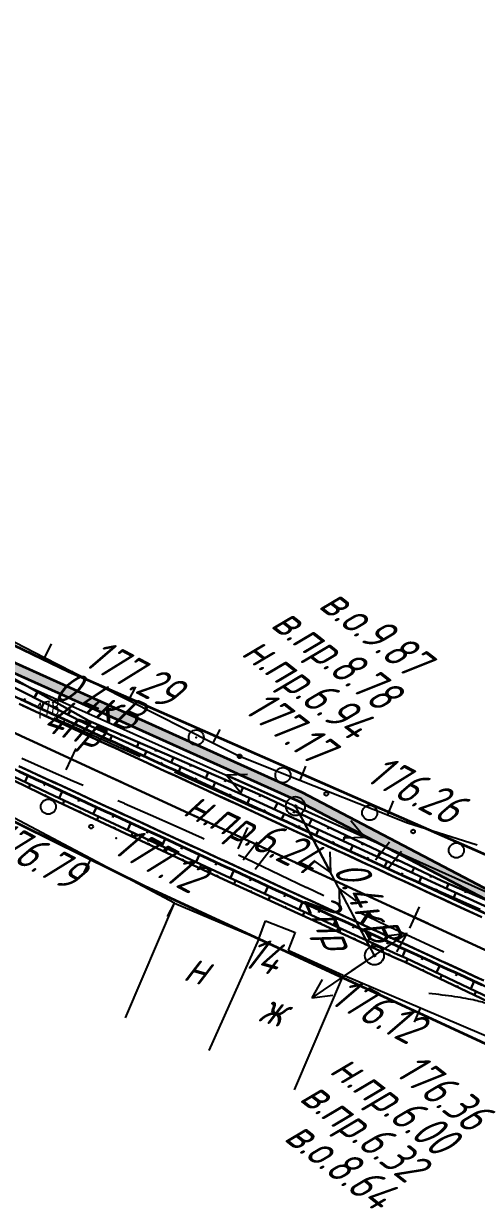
# Model space of a CAD drawing. Header units: millimetres. Extents: x -698 to 8131, y -704 to 4503.
# Drawn here: x 7102.7 to 7150.6, y 667.7 to 791.3 of the extents above; entities that cross this region are included whole.
import ezdxf

# ---------------------------------------------------------------- set-up
doc = ezdxf.new("R2010")
doc.units = ezdxf.units.MM
doc.linetypes.add('CONTI', pattern=[0])
doc.linetypes.add('STROT', pattern=[1.7, 0.5, -1.2])
for name, color, linetype, lineweight in [('10', 1, 'Continuous', 35), ('КОПИЯ_ОСЬ_13_ОТКОСЫ', 7, 'Continuous', 30), ('КОПИЯ_ОСЬ_ГРАНИЦЫ_ПОЛОС', 7, 'Continuous', 30), ('ОСЬ_ВЕРХ_ПОКРЫТИЯ_ГРАНИЦЫ_ПОЛОС', 7, 'Continuous', 30), ('ОСЬ_ВЕРХ_ПОКРЫТИЯ_ОСЬ', 1, 'Continuous', 30), ('Ось_примыкания', 1, 'Continuous', 35), ('Тротуар', 40, 'Continuous', 35)]:
    doc.layers.add(name, color=color, linetype=linetype, lineweight=lineweight)
for name, color, linetype in [('GOR_BDEFAULT', 212, 'CONTI'), ('NAD_MDEFAULT', 7, 'CONTI'), ('PI_OTDEFAULT', 172, 'CONTI'), ('PI_TTDEFAULT', 5, 'CONTI'), ('SIT_LDEFAULT', 7, 'CONTI'), ('USLZNDEFAULT', 7, 'CONTI'), ('ZAPSKDEFAULT', 7, 'CONTI'), ('ОСЬ_ВЕРХ_ПОКРЫТИЯ_ПИКЕТЫ', 1, 'Continuous'), ('разметка', 7, 'Continuous')]:
    doc.layers.add(name, color=color, linetype=linetype)
doc.styles.add('eskd', font='isocpeui.ttf', dxfattribs={"width": 1.2})
doc.styles.add('SHRFT', font='isocpeui.ttf', dxfattribs={"width": 3.5})

# ---------------------------------------------------------------- blocks, each defined once
blk = doc.blocks.new('BL_2011')
at = {"color": 0}
for p, q in [((0, 0), (0, 2.4)), ((1.6, 0), (1.6, 2.4))]:
    blk.add_line(p, q, dxfattribs=at)
blk = doc.blocks.new('BL_26')
at = {"color": 0}
for radius in [1, 0.1]:
    blk.add_circle((0, 0), radius, dxfattribs=at)

msp = doc.modelspace()

# ---------------------------------------------------------------- hatches: boundary and pattern name
at = {"layer": 'Тротуар', "lineweight": 30, "ltscale": 7}
msp.add_hatch(color=256, dxfattribs=at).paths.add_polyline_path([(7238.51, 660.22), (7240.02, 659.35), (7276.16, 643.43), (7310.97, 627.81), (7338.54, 613.03), (7345.65, 609.36), (7356.2, 603.64), (7363.14, 599.67), (7369.95, 595.47), (7376.65, 591.22), (7377.19, 592.06), (7370.48, 596.32), (7363.65, 600.53), (7356.69, 604.52), (7346.12, 610.24), (7339.01, 613.92), (7311.41, 628.71), (7276.57, 644.35), (7240.47, 660.25), (7227.9, 667.48), (7224.18, 669.18), (7215.68, 672.08), (7206.96, 674.3), (7205.61, 674.91), (7174.21, 690.89), (7164.33, 693.86), (7153.5, 698.79), (7132.15, 709.98), (7096.05, 726.23), (7071.01, 739.23), (7046.76, 749.07), (7003.78, 769.37), (6978.59, 780.66), (6942.98, 797.05), (6924.72, 804.51), (6908.31, 812.24), (6907.78, 811.39), (6924.32, 803.59), (6942.58, 796.13), (6970.84, 783.13), (6971.75, 782.71), (6978.18, 779.75), (7003.36, 768.46), (7046.36, 748.16), (7070.6, 738.32), (7095.61, 725.33), (7131.71, 709.08), (7153.06, 697.89), (7163.98, 692.92), (7173.84, 689.96), (7205.15, 674.02), (7206.63, 673.36), (7215.43, 671.11), (7223.81, 668.25), (7227.44, 666.59), (7233.54, 663.08), (7234.41, 662.58)])

# ---------------------------------------------------------------- linework, layer by layer
at = {"layer": '10'}
for points in [[(7557.08, 408.21), (7502.4, 474.09), (7438.51, 545.9), (7384.5, 596.29), (7381.69, 589.87), (7359.57, 604.59), (7346, 610.97), (7346.93, 612.49), (7259.5, 653.22), (7163.78, 697.6), (7162.77, 695.04), (7153.58, 698.96), (7154.83, 701.95), (7107.48, 722.73), (7037.23, 756.52), (7008.44, 769.14), (7005.58, 770.2), (6980.05, 780.78), (6981.05, 782.78), (6942.35, 801.08), (6941.6, 799.04), (6896.91, 821.23), (6913.82, 871.71)], [(6994.1, 758.53), (7040.02, 735.71), (7044.06, 733.7), (7072.31, 719.67), (7095.9, 709.73), (7115.45, 700.07), (7174.04, 673.01), (7206.09, 659.68), (7219.61, 652.95), (7247.64, 640.79), (7301.6, 617.39), (7300.3, 614.53), (7309.24, 610.38), (7309.92, 612), (7354.73, 590.42), (7366.7, 578.18), (7366.7, 578.18), (7420.77, 522.86), (7453.78, 488.15), (7485.29, 455.37), (7519.63, 419.45), (7515.41, 411.68), (7534.82, 388.2), (7579.15, 342.64)]]:
    msp.add_lwpolyline(points, dxfattribs=at)
at = {"layer": 'GOR_BDEFAULT', "color": 212, "elevation": 176, "flags": 128}
msp.add_lwpolyline([(7184.91, 675.73), (7184.87, 675.75), (7184.81, 675.76), (7184.75, 675.78), (7184.69, 675.81), (7184.61, 675.83), (7184.54, 675.86), (7184.45, 675.89), (7184.37, 675.92), (7184.27, 675.95), (7184.17, 675.98), (7184.07, 676.02), (7183.96, 676.06), (7183.84, 676.1), (7183.72, 676.14), (7183.6, 676.18), (7183.47, 676.22), (7183.34, 676.27), (7183.2, 676.31), (7183.06, 676.36), (7182.92, 676.41), (7182.78, 676.46), (7182.64, 676.5), (7182.49, 676.55), (7182.36, 676.6), (7182.22, 676.64), (7182.08, 676.69), (7181.96, 676.73), (7181.83, 676.77), (7181.71, 676.81), (7181.6, 676.84), (7180.26, 677.22), (7180.15, 677.25), (7180.03, 677.28), (7179.91, 677.32), (7179.78, 677.36), (7179.64, 677.4), (7179.51, 677.44), (7179.36, 677.48), (7179.22, 677.52), (7179.07, 677.57), (7178.93, 677.61), (7178.78, 677.66), (7178.63, 677.7), (7178.48, 677.75), (7178.33, 677.8), (7178.18, 677.84), (7178.03, 677.89), (7177.89, 677.93), (7177.74, 677.97), (7177.61, 678.02), (7177.47, 678.06), (7177.34, 678.1), (7177.21, 678.14), (7177.09, 678.17), (7176.97, 678.21), (7176.86, 678.24), (7176.76, 678.27), (7176.66, 678.3), (7176.56, 678.33), (7176.48, 678.36), (7176.4, 678.38), (7175.78, 678.6), (7175.74, 678.62), (7175.7, 678.65), (7175.65, 678.67), (7175.6, 678.7), (7175.55, 678.73), (7175.49, 678.76), (7175.43, 678.79), (7175.37, 678.82), (7175.3, 678.86), (7175.22, 678.9), (7175.14, 678.93), (7175.06, 678.97), (7174.96, 679.01), (7174.87, 679.06), (7174.76, 679.1), (7174.65, 679.14), (7174.54, 679.19), (7174.42, 679.23), (7174.29, 679.28), (7174.16, 679.33), (7174.03, 679.37), (7173.89, 679.42), (7173.75, 679.47), (7173.61, 679.52), (7173.47, 679.57), (7173.32, 679.61), (7173.17, 679.66), (7173.03, 679.71), (7172.88, 679.76), (7172.73, 679.81), (7172.59, 679.86), (7172.44, 679.91), (7172.3, 679.95), (7172.15, 680), (7172.01, 680.05), (7171.87, 680.09), (7171.72, 680.14), (7171.58, 680.18), (7171.44, 680.22), (7171.3, 680.27), (7171.16, 680.31), (7171.02, 680.35), (7170.88, 680.39), (7170.74, 680.43), (7170.6, 680.46), (7170.46, 680.5), (7170.32, 680.53), (7170.18, 680.57), (7170.04, 680.6), (7169.9, 680.63), (7169.76, 680.66), (7169.63, 680.69), (7169.49, 680.72), (7169.36, 680.75), (7169.22, 680.78), (7169.09, 680.81), (7168.97, 680.84), (7168.84, 680.86), (7168.72, 680.89), (7168.6, 680.92), (7168.48, 680.95), (7168.37, 680.98), (7168.26, 681.01), (7168.15, 681.03), (7168.04, 681.06), (7167.94, 681.09), (7167.84, 681.12), (7167.74, 681.15), (7167.64, 681.18), (7167.54, 681.21), (7167.45, 681.24), (7167.36, 681.26), (7167.27, 681.29), (7167.18, 681.32), (7167.09, 681.35), (7167, 681.38), (7166.91, 681.4), (7166.82, 681.43), (7166.74, 681.46), (7166.65, 681.48), (7166.57, 681.51), (7166.48, 681.54), (7166.39, 681.57), (7166.3, 681.6), (7166.21, 681.63), (7166.12, 681.66), (7166.03, 681.69), (7165.94, 681.72), (7165.84, 681.76), (7165.75, 681.79), (7165.65, 681.83), (7165.54, 681.87), (7165.44, 681.9), (7165.34, 681.94), (7165.23, 681.99), (7165.13, 682.03), (7165.02, 682.07), (7164.91, 682.11), (7164.81, 682.15), (7164.7, 682.19), (7164.59, 682.24), (7164.49, 682.28), (7164.39, 682.32), (7164.29, 682.36), (7164.19, 682.4), (7164.09, 682.44), (7164, 682.47), (7163.9, 682.51), (7163.81, 682.55), (7163.72, 682.58), (7163.62, 682.62), (7163.53, 682.65), (7163.43, 682.69), (7163.33, 682.72), (7163.23, 682.76), (7163.12, 682.8), (7163.02, 682.84), (7162.9, 682.88), (7162.78, 682.92), (7162.66, 682.96), (7162.53, 683.01), (7162.39, 683.05), (7162.25, 683.1), (7162.11, 683.15), (7161.96, 683.2), (7161.81, 683.24), (7161.65, 683.29), (7161.5, 683.35), (7161.35, 683.4), (7161.19, 683.45), (7161.04, 683.5), (7160.89, 683.55), (7160.75, 683.59), (7160.61, 683.64), (7160.47, 683.69), (7160.34, 683.73), (7160.21, 683.78), (7160.08, 683.82), (7159.96, 683.87), (7159.85, 683.91), (7159.73, 683.95), (7159.62, 684), (7159.5, 684.05), (7159.39, 684.09), (7159.28, 684.14), (7159.17, 684.2), (7159.05, 684.25), (7158.93, 684.31), (7158.81, 684.37), (7158.69, 684.44), (7158.56, 684.51), (7158.43, 684.58), (7158.3, 684.66), (7158.16, 684.74), (7158.03, 684.82), (7157.89, 684.9), (7157.74, 684.98), (7157.6, 685.07), (7157.46, 685.15), (7157.32, 685.24), (7157.17, 685.32), (7157.03, 685.4), (7156.89, 685.48), (7156.76, 685.56), (7156.62, 685.63), (7156.49, 685.7), (7156.35, 685.77), (7156.22, 685.83), (7156.1, 685.9), (7155.97, 685.95), (7155.85, 686.01), (7155.73, 686.06), (7155.61, 686.12), (7155.49, 686.16), (7155.37, 686.21), (7155.26, 686.26), (7155.14, 686.31), (7155.03, 686.35), (7154.92, 686.4), (7154.8, 686.44), (7154.69, 686.48), (7154.58, 686.53), (7154.47, 686.57), (7154.36, 686.61), (7154.25, 686.65), (7154.15, 686.69), (7154.05, 686.74), (7153.94, 686.77), (7153.85, 686.81), (7153.75, 686.85), (7153.66, 686.88), (7153.57, 686.92), (7153.49, 686.95), (7153.41, 686.98), (7153.34, 687.01), (7152.41, 687.37), (7152.33, 687.4), (7152.24, 687.43), (7152.14, 687.47), (7152.04, 687.51), (7151.93, 687.55), (7151.81, 687.59), (7151.68, 687.63), (7151.55, 687.67), (7151.4, 687.72), (7151.24, 687.76), (7151.07, 687.81), (7150.88, 687.86), (7150.68, 687.91), (7150.47, 687.96), (7150.25, 688.01), (7150.01, 688.05), (7149.76, 688.1), (7149.49, 688.15), (7149.22, 688.2), (7148.93, 688.25), (7148.63, 688.3), (7148.32, 688.35), (7148, 688.39), (7147.67, 688.44), (7147.34, 688.48), (7147, 688.53), (7146.65, 688.57), (7146.3, 688.61), (7145.94, 688.65), (7145.58, 688.69)], dxfattribs=at)
at = {"layer": 'PI_TTDEFAULT', "color": 5}
for p in [(7107.87, 722.71, 177.29), (7120.97, 715.77, 177.54), (7125.47, 713.82, 177.08), (7143.22, 706.78, 176.53), (7112.51, 705.11, 177.12), (7136.65, 690.56, 176.12)]:
    msp.add_point(p, dxfattribs=at)
at = {"layer": 'SIT_LDEFAULT', "color": 7}
for p, q in [((7096, 728.8), (7104.9, 724.24)), ((7105.63, 725.66), (7104.9, 724.24)), ((7095.32, 724.68), (7131.46, 708.51)), ((7104.9, 724.24), (7107.87, 722.71)), ((7107.87, 722.7), (7113.81, 719.7)), ((7114.53, 721.13), (7113.81, 719.7)), ((7113.81, 719.7), (7122.74, 715.19)), ((7105.9, 717.86), (7107.13, 717.3)), ((7107.13, 717.31), (7109.86, 716.07)), ((7109.86, 716.07), (7112.67, 714.81)), ((7123.46, 716.63), (7122.74, 715.2)), ((7112.67, 714.81), (7115.03, 713.76)), ((7122.74, 715.2), (7125.47, 713.82)), ((7102.5, 713.58), (7105.19, 712.38)), ((7125.47, 713.82), (7131.93, 711.26)), ((7105.19, 712.38), (7107.9, 711.19)), ((7118.68, 712.13), (7121.26, 710.98)), ((7126.39, 711.87), (7124.16, 711.78)), ((7130.55, 708.92), (7124.16, 711.78)), ((7124.16, 711.78), (7125.57, 710.05)), ((7132.52, 712.75), (7131.93, 711.26)), ((7107.9, 711.19), (7109.01, 710.71)), ((7121.26, 710.98), (7124.09, 709.71)), ((7131.93, 711.26), (7141.22, 707.58)), ((7124.09, 709.71), (7126.89, 708.44)), ((7112.69, 709.11), (7113.38, 708.81)), ((7113.38, 708.8), (7116.12, 707.6)), ((7126.89, 708.44), (7127.79, 708.03)), ((7131.46, 708.51), (7173.72, 689.51)), ((7139.82, 692.71), (7131.46, 708.51)), ((7132.37, 708.1), (7138.76, 705.23)), ((7141.81, 709.06), (7141.22, 707.58)), ((7109.85, 702.94), (7101.15, 707.55)), ((7116.12, 707.6), (7118.86, 706.39)), ((7131.93, 707.63), (7135.2, 701.44)), ((7138.76, 705.23), (7137.34, 706.96)), ((7141.22, 707.58), (7143.22, 706.79)), ((7118.86, 706.39), (7121.58, 705.16)), ((7131.44, 706.39), (7132.52, 705.9)), ((7132.52, 705.89), (7135.34, 704.61)), ((7143.22, 706.78), (7150.7, 704.4)), ((7121.58, 705.16), (7121.82, 705.05)), ((7135.34, 704.61), (7138.17, 703.34)), ((7136.52, 705.14), (7138.76, 705.23)), ((7125.45, 703.35), (7127.07, 702.58)), ((7135.2, 701.44), (7135.15, 703.67)), ((7138.17, 703.34), (7140.56, 702.26)), ((7109.1, 701.52), (7109.85, 702.94)), ((7118.68, 698.25), (7109.85, 702.94)), ((7127.07, 702.59), (7129.85, 701.25)), ((7133.38, 702.74), (7135.2, 701.44)), ((7129.85, 701.25), (7132.65, 699.91)), ((7132.65, 699.92), (7134.47, 699.05)), ((7139.35, 693.59), (7136.08, 699.78)), ((7136.08, 699.78), (7136.13, 697.55)), ((7137.9, 698.48), (7136.08, 699.78)), ((7144.2, 700.62), (7147.1, 699.33)), ((7113.49, 686.12), (7118.68, 698.25)), ((7117.93, 696.84), (7118.68, 698.25)), ((7118.68, 698.25), (7127.58, 694.48)), ((7147.1, 699.34), (7151.02, 697.61)), ((7138.09, 697.33), (7138.27, 697.24)), ((7138.27, 697.24), (7141.07, 695.92)), ((7127.58, 694.48), (7128.31, 696.37)), ((7128.31, 696.37), (7131.37, 695.19)), ((7141.07, 695.92), (7144.14, 694.5)), ((7127.58, 694.48), (7122.29, 682.65)), ((7131.43, 695.17), (7130.7, 693.28)), ((7131.37, 695.19), (7131.43, 695.17)), ((7137.48, 691.12), (7143.27, 695.05)), ((7143.27, 695.05), (7141.05, 694.76)), ((7142.18, 693.1), (7143.27, 695.05)), ((7144.14, 694.5), (7147.15, 693.11)), ((7130.7, 693.28), (7136.52, 690.62)), ((7138.99, 692.15), (7133.2, 688.22)), ((7136.65, 690.56), (7139.82, 692.71)), ((7136.52, 690.62), (7131.33, 678.49)), ((7134.29, 690.17), (7133.2, 688.22)), ((7144.69, 687.13), (7136.65, 690.56)), ((7133.2, 688.22), (7135.42, 688.51)), ((7144.06, 685.66), (7144.69, 687.13)), ((7153.89, 683.21), (7144.69, 687.13))]:
    msp.add_line(p, q, dxfattribs=at)
for centre, radius in [((7120.97, 715.77), 0.8), ((7125.56, 713.78), 0.2), ((7130.14, 711.79), 0.8), ((7134.73, 709.8), 0.2), ((7105.32, 708.45), 0.8), ((7139.32, 707.81), 0.8), ((7109.85, 706.34), 0.2), ((7143.91, 705.82), 0.2), ((7148.49, 703.83), 0.8)]:
    msp.add_circle(centre, radius, dxfattribs=at)
at = {"layer": 'КОПИЯ_ОСЬ_13_ОТКОСЫ'}
for points in [[(6954.34, 788.07), (7219.05, 666.02), (7231.16, 660.49), (7243.3, 655.01), (7289.46, 634.34), (7298.07, 630.51), (7302.43, 628.56), (7305.91, 627), (7313.73, 623.44), (7319.81, 620.62), (7325, 618.17), (7328.3, 616.57), (7331.6, 614.97)], [(6951.41, 781.71), (7216.13, 659.66), (7228.27, 654.12), (7240.43, 648.62), (7286.6, 627.95), (7295.18, 624.07), (7299.5, 622.1), (7308.13, 618.13), (7315.01, 614.91), (7320.14, 612.45), (7325.19, 609.99), (7328.39, 608.4), (7331.58, 606.79)], [(6982.32, 775.82), (7091.3, 725.58), (7093.19, 725.37), (7109.43, 717.14), (7127.66, 708.9), (7145.83, 700.55), (7146.73, 700.12), (7160.85, 693.71)], [(6982.33, 775.82), (7091.3, 725.58), (7093.19, 725.37), (7109.43, 717.14), (7127.66, 708.9), (7145.83, 700.55), (7146.73, 700.12), (7160.85, 693.71)], [(7005.58, 766.54), (7019.14, 760.13), (7020.05, 759.73), (7028.63, 755.64), (7037.22, 751.58), (7055.3, 743.04), (7069.99, 736.68), (7073.49, 734.71), (7091.58, 726.18), (7093.69, 726.46), (7109.61, 717.53), (7127.98, 709.6), (7146.95, 700.6), (7161.18, 694.44)], [(7001.45, 757.61), (7015.98, 750.91), (7025.14, 746.89), (7066.06, 728.15), (7069.69, 726.48), (7087.73, 717.84), (7089.5, 717.38), (7105.94, 709.58), (7124.08, 701.15), (7142.27, 692.83), (7143.18, 692.42), (7157.19, 685.78)], [(7001.45, 757.61), (7015.98, 750.91), (7025.14, 746.89), (7066.06, 728.15), (7069.69, 726.48), (7087.73, 717.84), (7089.5, 717.38), (7105.94, 709.58), (7124.08, 701.15), (7142.27, 692.83), (7143.18, 692.42), (7157.19, 685.78)], [(7001.01, 756.63), (7014.64, 750.39), (7015.55, 749.95), (7024.69, 745.91), (7032.94, 742.31), (7051.1, 733.93), (7065.59, 727.13), (7069.26, 725.55), (7087.54, 717.42), (7089.41, 717.19), (7105.78, 709.22), (7123.9, 700.75), (7142.09, 692.43), (7143.01, 692.05), (7157.01, 685.38)], [(7104.17, 720.58), (7103.83, 719.98)], [(7102.74, 719.65), (7102.86, 719.91)], [(7104.55, 718.81), (7104.85, 719.46)], [(7105.91, 719.6), (7105.8, 719.4)], [(7106.37, 717.98), (7106.47, 718.19)], [(7107.66, 718.63), (7107.4, 718.17)], [(7108.19, 717.14), (7108.42, 717.65)], [(7109.4, 717.65), (7109.31, 717.49)], [(7111.23, 716.83), (7111.04, 716.41)], [(7110, 716.3), (7110.08, 716.47)], [(7111.82, 715.46), (7112.04, 715.95)], [(7113.06, 716.04), (7113, 715.9)], [(7113.63, 714.63), (7113.71, 714.79)], [(7114.9, 715.25), (7114.69, 714.76)], [(7115.45, 713.79), (7115.69, 714.31)], [(7116.74, 714.46), (7116.67, 714.29)], [(7117.27, 712.95), (7117.35, 713.12)], [(7118.57, 713.66), (7118.33, 713.11)], [(7119.08, 712.11), (7119.33, 712.66)], [(7120.41, 712.87), (7120.33, 712.69)], [(7122.24, 712.08), (7121.98, 711.46)], [(7103.15, 711.75), (7102.83, 711.05)], [(7103.24, 710.46), (7103.39, 710.79)], [(7104.97, 710.91), (7104.86, 710.68)], [(7120.9, 711.28), (7120.98, 711.46)], [(7122.72, 710.44), (7122.98, 711.01)], [(7124.08, 711.29), (7123.99, 711.08)], [(7105.03, 709.59), (7105.09, 709.7)], [(7106.79, 710.07), (7106.45, 709.34)], [(7124.53, 709.6), (7124.62, 709.79)], [(7125.92, 710.5), (7125.62, 709.82)], [(7126.35, 708.76), (7126.63, 709.37)], [(7127.75, 709.7), (7127.66, 709.48)], [(7106.84, 708.73), (7107.01, 709.08)], [(7108.6, 709.24), (7108.49, 708.99)], [(7110.42, 708.4), (7110.08, 707.66)], [(7128.16, 707.93), (7128.26, 708.13)], [(7129.56, 708.85), (7129.24, 708.17)], [(7108.65, 707.88), (7108.71, 708)], [(7110.46, 707.03), (7110.63, 707.4)], [(7112.24, 707.56), (7112.12, 707.31)], [(7129.98, 707.09), (7130.26, 707.7)], [(7131.37, 708), (7131.26, 707.77)], [(7133.18, 707.14), (7132.88, 706.5)], [(7112.27, 706.19), (7112.33, 706.31)], [(7114.05, 706.73), (7113.7, 705.97)], [(7114.09, 705.34), (7114.26, 705.71)], [(7115.87, 705.89), (7115.75, 705.64)], [(7131.8, 706.25), (7131.89, 706.46)], [(7133.61, 705.41), (7133.9, 706.03)], [(7134.99, 706.28), (7134.88, 706.07)], [(7115.9, 704.49), (7115.96, 704.62)], [(7117.68, 705.05), (7117.33, 704.28)], [(7135.43, 704.58), (7135.52, 704.78)], [(7136.79, 705.42), (7136.51, 704.83)], [(7137.25, 703.74), (7137.53, 704.36)], [(7138.6, 704.57), (7138.51, 704.37)], [(7117.71, 703.64), (7117.89, 704.03)], [(7119.5, 704.21), (7119.38, 703.96)], [(7121.32, 703.38), (7120.96, 702.6)], [(7140.41, 703.71), (7140.15, 703.16)], [(7119.52, 702.8), (7119.58, 702.92)], [(7121.33, 701.95), (7121.52, 702.34)], [(7123.13, 702.54), (7123.01, 702.28)], [(7139.06, 702.9), (7139.16, 703.11)], [(7140.88, 702.07), (7141.17, 702.69)], [(7142.21, 702.85), (7142.13, 702.67)], [(7144.02, 701.99), (7143.78, 701.49)], [(7123.14, 701.1), (7123.21, 701.23)], [(7124.95, 701.7), (7124.59, 700.92)], [(7124.96, 700.26), (7125.14, 700.66)], [(7126.77, 700.86), (7126.65, 700.6)], [(7142.69, 701.23), (7142.79, 701.44)], [(7144.51, 700.39), (7144.8, 701.02)], [(7145.83, 701.14), (7145.75, 700.97)], [(7126.78, 699.43), (7126.84, 699.56)], [(7128.58, 700.03), (7128.23, 699.25)], [(7146.33, 699.55), (7146.42, 699.76)], [(7147.64, 700.3), (7147.43, 699.81)], [(7149.48, 699.51), (7149.41, 699.34)], [(7128.6, 698.6), (7128.78, 699)], [(7130.4, 699.19), (7130.28, 698.93)], [(7132.21, 698.35), (7131.86, 697.59)], [(7148.14, 698.72), (7148.44, 699.35)], [(7130.42, 697.77), (7130.48, 697.9)], [(7132.24, 696.94), (7132.42, 697.33)], [(7134.03, 697.51), (7133.91, 697.26)], [(7149.96, 697.88), (7150.06, 698.09)], [(7134.05, 696.1), (7134.12, 696.24)], [(7135.85, 696.68), (7135.5, 695.93)], [(7137.66, 695.84), (7137.55, 695.59)], [(7135.87, 695.27), (7136.06, 695.67)], [(7137.69, 694.44), (7137.75, 694.57)], [(7139.48, 695), (7139.14, 694.26)], [(7139.51, 693.61), (7139.69, 694.01)], [(7141.3, 694.16), (7141.18, 693.92)], [(7143.11, 693.33), (7142.78, 692.6)], [(7141.33, 692.78), (7141.39, 692.91)], [(7143.16, 691.98), (7143.34, 692.35)], [(7144.93, 692.49), (7144.82, 692.25)], [(7144.97, 691.12), (7145.03, 691.24)], [(7146.74, 691.65), (7146.4, 690.9)], [(7148.56, 690.81), (7148.45, 690.56)], [(7146.78, 690.26), (7146.95, 690.64)], [(7150.38, 689.98), (7150.01, 689.19)], [(7148.58, 689.4), (7148.64, 689.53)], [(7150.39, 688.54), (7150.57, 688.92)]]:
    msp.add_lwpolyline(points, dxfattribs=at)
at = {"layer": 'КОПИЯ_ОСЬ_ГРАНИЦЫ_ПОЛОС'}
for points in [[(7151.19, 696.76), (7150.28, 697.18), (7149.38, 697.59), (7148.47, 698.01), (7147.56, 698.43), (7146.66, 698.85), (7145.75, 699.27), (7144.84, 699.68), (7143.94, 700.1), (7143.03, 700.52), (7142.12, 700.94), (7141.22, 701.36), (7140.31, 701.77), (7139.4, 702.19), (7138.5, 702.61), (7137.59, 703.03), (7136.68, 703.45), (7135.78, 703.86), (7134.87, 704.28), (7133.96, 704.7), (7133.06, 705.12), (7132.15, 705.54), (7131.24, 705.95), (7130.34, 706.37), (7129.43, 706.79), (7128.52, 707.21), (7127.62, 707.63), (7126.71, 708.04), (7125.8, 708.46), (7124.9, 708.88), (7123.99, 709.3), (7123.08, 709.72), (7122.18, 710.13), (7121.27, 710.55), (7120.36, 710.97), (7119.46, 711.39), (7118.55, 711.81), (7117.64, 712.22), (7116.74, 712.64), (7115.83, 713.06), (7114.92, 713.48), (7114.02, 713.9), (7113.11, 714.31), (7112.2, 714.73), (7111.3, 715.15), (7110.39, 715.57), (7109.48, 715.99), (7108.58, 716.4), (7107.67, 716.82), (7106.76, 717.24), (7105.86, 717.66), (7104.95, 718.08), (7104.04, 718.49), (7103.14, 718.91), (7102.23, 719.33)], [(7102.6, 719.16), (7103.51, 718.74), (7104.42, 718.32), (7105.33, 717.9), (7106.24, 717.48), (7107.14, 717.07), (7108.05, 716.65), (7108.96, 716.23), (7109.87, 715.81), (7110.77, 715.39), (7111.68, 714.97), (7112.59, 714.56), (7113.5, 714.14), (7114.4, 713.72), (7115.31, 713.3), (7116.22, 712.88), (7117.13, 712.46), (7118.03, 712.04), (7118.94, 711.63), (7119.85, 711.21), (7120.76, 710.79), (7121.67, 710.37), (7122.57, 709.95), (7123.48, 709.53), (7124.39, 709.12), (7125.3, 708.7), (7126.2, 708.28), (7127.11, 707.86), (7128.02, 707.44), (7128.93, 707.02), (7129.83, 706.6), (7130.74, 706.19), (7131.65, 705.77), (7132.56, 705.35), (7133.47, 704.93), (7134.37, 704.51), (7135.28, 704.09), (7136.19, 703.67), (7137.1, 703.26), (7138, 702.84), (7138.91, 702.42), (7139.82, 702), (7140.73, 701.58), (7141.63, 701.16), (7142.54, 700.75), (7143.45, 700.33), (7144.36, 699.91), (7145.26, 699.49), (7146.17, 699.07), (7147.08, 698.65), (7147.99, 698.23), (7148.9, 697.82), (7149.8, 697.4), (7150.71, 696.98)], [(7102.21, 712.73), (7103.12, 712.31), (7104.03, 711.89), (7104.94, 711.48), (7105.84, 711.06), (7106.75, 710.64), (7107.66, 710.22), (7108.57, 709.8), (7109.47, 709.38), (7110.38, 708.97), (7111.29, 708.55), (7112.2, 708.13), (7113.1, 707.71), (7114.01, 707.29), (7114.92, 706.87), (7115.83, 706.46), (7116.73, 706.04), (7117.64, 705.62), (7118.55, 705.2), (7119.46, 704.78), (7120.36, 704.36), (7121.27, 703.94), (7122.18, 703.53), (7123.09, 703.11), (7124, 702.69), (7124.9, 702.27), (7125.81, 701.85), (7126.72, 701.43), (7127.63, 701.02), (7128.53, 700.6), (7129.44, 700.18), (7130.35, 699.76), (7131.26, 699.34), (7132.16, 698.92), (7133.07, 698.51), (7133.98, 698.09), (7134.89, 697.67), (7135.79, 697.25), (7136.7, 696.83), (7137.61, 696.41), (7138.52, 695.99), (7139.42, 695.58), (7140.33, 695.16), (7141.24, 694.74), (7142.15, 694.32), (7143.05, 693.9), (7143.96, 693.48), (7144.87, 693.07), (7145.78, 692.65), (7146.68, 692.23), (7147.59, 691.81), (7148.5, 691.39), (7149.41, 690.97), (7150.31, 690.55), (7151.22, 690.14)]]:
    msp.add_lwpolyline(points, dxfattribs=at)
at = {"layer": 'ОСЬ_ВЕРХ_ПОКРЫТИЯ_ГРАНИЦЫ_ПОЛОС'}
for points in [[(7102.44, 719.78), (7103.35, 719.37), (7104.25, 718.95), (7105.16, 718.53), (7106.07, 718.11), (7106.97, 717.69), (7107.88, 717.28), (7108.79, 716.86), (7109.69, 716.44), (7110.6, 716.02), (7111.51, 715.6), (7112.41, 715.19), (7113.32, 714.77), (7114.23, 714.35), (7115.13, 713.93), (7116.04, 713.51), (7116.95, 713.1), (7117.85, 712.68), (7118.76, 712.26), (7119.67, 711.84), (7120.57, 711.42), (7121.48, 711.01), (7122.39, 710.59), (7123.29, 710.17), (7124.2, 709.75), (7125.11, 709.33), (7126.01, 708.92), (7126.92, 708.5), (7127.83, 708.08), (7128.73, 707.66), (7129.64, 707.24), (7130.55, 706.83), (7131.45, 706.41), (7132.36, 705.99), (7133.27, 705.57), (7134.17, 705.15), (7135.08, 704.74), (7135.99, 704.32), (7136.89, 703.9), (7137.8, 703.48), (7138.71, 703.06), (7139.61, 702.65), (7140.52, 702.23), (7141.43, 701.81), (7142.33, 701.39), (7143.24, 700.97), (7144.15, 700.56), (7145.05, 700.14), (7145.96, 699.72), (7146.86, 699.3), (7147.77, 698.88), (7148.68, 698.47), (7149.58, 698.05), (7150.49, 697.63), (7151.4, 697.21)], [(7102.23, 712.17), (7103.14, 711.76), (7104.04, 711.34), (7104.95, 710.92), (7105.86, 710.5), (7106.76, 710.08), (7107.67, 709.67), (7108.58, 709.25), (7109.48, 708.83), (7110.39, 708.41), (7111.3, 707.99), (7112.2, 707.58), (7113.11, 707.16), (7114.02, 706.74), (7114.92, 706.32), (7115.83, 705.9), (7116.74, 705.49), (7117.64, 705.07), (7118.55, 704.65), (7119.46, 704.23), (7120.36, 703.81), (7121.27, 703.4), (7122.18, 702.98), (7123.08, 702.56), (7123.99, 702.14), (7124.9, 701.72), (7125.8, 701.31), (7126.71, 700.89), (7127.62, 700.47), (7128.52, 700.05), (7129.43, 699.63), (7130.33, 699.22), (7131.24, 698.8), (7132.15, 698.38), (7133.05, 697.96), (7133.96, 697.54), (7134.87, 697.13), (7135.77, 696.71), (7136.68, 696.29), (7137.59, 695.87), (7138.49, 695.45), (7139.4, 695.04), (7140.31, 694.62), (7141.21, 694.2), (7142.12, 693.78), (7143.03, 693.36), (7143.93, 692.95), (7144.84, 692.53), (7145.75, 692.11), (7146.65, 691.69), (7147.56, 691.27), (7148.47, 690.86), (7149.37, 690.44), (7150.28, 690.02), (7151.19, 689.6)], [(7151.4, 690.06), (7150.49, 690.47), (7149.58, 690.89), (7148.68, 691.31), (7147.77, 691.73), (7146.86, 692.15), (7145.96, 692.56), (7145.05, 692.98), (7144.14, 693.4), (7143.24, 693.82), (7142.33, 694.24), (7141.42, 694.65), (7140.52, 695.07), (7139.61, 695.49), (7138.7, 695.91), (7137.8, 696.33), (7136.89, 696.74), (7135.98, 697.16), (7135.08, 697.58), (7134.17, 698), (7133.26, 698.42), (7132.36, 698.83), (7131.45, 699.25), (7130.54, 699.67), (7129.64, 700.09), (7128.73, 700.51), (7127.82, 700.92), (7126.92, 701.34), (7126.01, 701.76), (7125.1, 702.18), (7124.2, 702.6), (7123.29, 703.01), (7122.38, 703.43), (7121.48, 703.85), (7120.57, 704.27), (7119.66, 704.69), (7118.76, 705.1), (7117.85, 705.52), (7116.95, 705.94), (7116.04, 706.36), (7115.13, 706.78), (7114.23, 707.19), (7113.32, 707.61), (7112.41, 708.03), (7111.51, 708.45), (7110.6, 708.87), (7109.69, 709.28), (7108.79, 709.7), (7107.88, 710.12), (7106.97, 710.54), (7106.07, 710.96), (7105.16, 711.37), (7104.25, 711.79), (7103.35, 712.21), (7102.44, 712.63)]]:
    msp.add_lwpolyline(points, dxfattribs=at)
at = {"layer": 'ОСЬ_ВЕРХ_ПОКРЫТИЯ_ОСЬ'}
msp.add_lwpolyline([(6955.41, 783.72), (7214.36, 664.33), (7214.36, 664.33, 0.00275), (7244.41, 650.68), (7244.41, 650.68), (7288, 631.16), (7288, 631.16), (7297.02, 627.11), (7301.53, 625.08), (7305.13, 623.44), (7307.83, 622.21), (7310.53, 620.97), (7313.22, 619.72), (7315.01, 618.89), (7316.8, 618.05), (7318.59, 617.2), (7320.38, 616.35), (7322.16, 615.5), (7323.94, 614.64), (7325.72, 613.78), (7327.5, 612.91), (7329.28, 612.04), (7331.05, 611.16)], format="xyb", dxfattribs=at)
at = {"layer": 'ОСЬ_ВЕРХ_ПОКРЫТИЯ_ПИКЕТЫ'}
for p, q in [((7107.22, 712.35), (7108.27, 714.62)), ((7125.39, 703.98), (7126.43, 706.25)), ((7143.55, 695.6), (7144.59, 697.87))]:
    msp.add_line(p, q, dxfattribs=at)
at = {"layer": 'Ось_примыкания', "linetype": 'Continuous'}
for points in [[(7151.4, 697.21), (7150.49, 697.63), (7149.58, 698.05), (7148.68, 698.47), (7147.77, 698.88), (7146.86, 699.3), (7145.96, 699.72), (7145.05, 700.14), (7144.15, 700.56), (7143.24, 700.97), (7142.33, 701.39), (7141.43, 701.81), (7140.52, 702.23), (7139.61, 702.65), (7138.71, 703.06), (7137.8, 703.48), (7136.89, 703.9), (7135.99, 704.32), (7135.08, 704.74), (7134.17, 705.15), (7133.27, 705.57), (7132.36, 705.99), (7131.45, 706.41), (7130.55, 706.83), (7129.64, 707.24), (7128.73, 707.66), (7127.83, 708.08), (7126.92, 708.5), (7126.01, 708.92), (7125.11, 709.33), (7124.2, 709.75), (7123.29, 710.17), (7122.39, 710.59), (7121.48, 711.01), (7120.57, 711.42), (7119.67, 711.84), (7118.76, 712.26), (7117.85, 712.68), (7116.95, 713.1), (7116.04, 713.51), (7115.13, 713.93), (7114.23, 714.35), (7113.32, 714.77), (7112.41, 715.19), (7111.51, 715.6), (7110.6, 716.02), (7109.69, 716.44), (7108.79, 716.86), (7107.88, 717.28), (7106.97, 717.69), (7106.07, 718.11), (7105.16, 718.53), (7104.25, 718.95), (7103.35, 719.37), (7102.44, 719.78)], [(7102.23, 712.17), (7103.14, 711.76), (7104.04, 711.34), (7104.95, 710.92), (7105.86, 710.5), (7106.76, 710.08), (7107.67, 709.67), (7108.58, 709.25), (7109.48, 708.83), (7110.39, 708.41), (7111.3, 707.99), (7112.2, 707.58), (7113.11, 707.16), (7114.02, 706.74), (7114.92, 706.32), (7115.83, 705.9), (7116.74, 705.49), (7117.64, 705.07), (7118.55, 704.65), (7119.46, 704.23), (7120.36, 703.81), (7121.27, 703.4), (7122.18, 702.98), (7123.08, 702.56), (7123.99, 702.14), (7124.9, 701.72), (7125.8, 701.31), (7126.71, 700.89), (7127.62, 700.47), (7128.52, 700.05), (7129.43, 699.63), (7130.33, 699.22), (7131.24, 698.8), (7132.15, 698.38), (7133.05, 697.96), (7133.96, 697.54), (7134.87, 697.13), (7135.77, 696.71), (7136.68, 696.29), (7137.59, 695.87), (7138.49, 695.45), (7139.4, 695.04), (7140.31, 694.62), (7141.21, 694.2), (7142.12, 693.78), (7143.03, 693.36), (7143.93, 692.95), (7144.84, 692.53), (7145.75, 692.11), (7146.65, 691.69), (7147.56, 691.27), (7148.47, 690.86), (7149.37, 690.44), (7150.28, 690.02), (7151.19, 689.6)], [(7151.19, 689.6), (7150.28, 690.02), (7149.37, 690.44), (7148.47, 690.86), (7147.56, 691.27), (7146.65, 691.69), (7145.75, 692.11), (7144.84, 692.53), (7143.93, 692.95), (7143.03, 693.36), (7142.12, 693.78), (7141.21, 694.2), (7140.31, 694.62), (7139.4, 695.04), (7138.49, 695.45), (7137.59, 695.87), (7136.68, 696.29), (7135.77, 696.71), (7134.87, 697.13), (7133.96, 697.54), (7133.05, 697.96), (7132.15, 698.38), (7131.24, 698.8), (7130.33, 699.22), (7129.43, 699.63), (7128.52, 700.05), (7127.62, 700.47), (7126.71, 700.89), (7125.8, 701.31), (7124.9, 701.72), (7123.99, 702.14), (7123.08, 702.56), (7122.18, 702.98), (7121.27, 703.4), (7120.36, 703.81), (7119.46, 704.23), (7118.55, 704.65), (7117.64, 705.07), (7116.74, 705.49), (7115.83, 705.9), (7114.92, 706.32), (7114.02, 706.74), (7113.11, 707.16), (7112.2, 707.58), (7111.3, 707.99), (7110.39, 708.41), (7109.48, 708.83), (7108.58, 709.25), (7107.67, 709.67), (7106.76, 710.08), (7105.86, 710.5), (7104.95, 710.92), (7104.04, 711.34), (7103.14, 711.76), (7102.23, 712.17)]]:
    msp.add_lwpolyline(points, dxfattribs=at)
at = {"layer": 'разметка', "linetype": 'STROT', "lineweight": 30, "ltscale": 7}
msp.add_lwpolyline([(7034.25, 747.37), (7034.25, 747.37), (7171, 684.32)], dxfattribs=at)
at = {"layer": 'Тротуар', "linetype": 'Continuous'}
for points in [[(6907.78, 811.39), (6907.78, 811.39), (6924.31, 803.59), (6942.58, 796.13), (6978.18, 779.75), (7003.36, 768.46), (7046.36, 748.16), (7070.6, 738.32), (7095.61, 725.33), (7131.71, 709.08), (7153.06, 697.89), (7163.98, 692.92), (7173.84, 689.96), (7205.15, 674.02)], [(7003.78, 769.37), (7046.76, 749.07), (7071.01, 739.23), (7096.05, 726.23), (7132.15, 709.98), (7153.5, 698.79), (7164.33, 693.86), (7174.21, 690.89), (7205.56, 674.93), (7206.96, 674.3), (7215.68, 672.08), (7224.18, 669.18), (7227.9, 667.48), (7240.47, 660.25), (7240.47, 660.25), (7240.47, 660.25), (7240.47, 660.25), (7276.57, 644.35), (7311.41, 628.71), (7339.01, 613.92)]]:
    msp.add_lwpolyline(points, dxfattribs=at)

# ---------------------------------------------------------------- block references
at = {"layer": 'USLZNDEFAULT', "color": 7, "rotation": 322.0000000000001}
for p in [(7131.46, 708.51), (7139.82, 692.71)]:
    msp.add_blockref('BL_26', p, dxfattribs=at)
at = {"layer": 'ZAPSKDEFAULT', "color": 7, "rotation": 322.0000000000001}
for p in [(7125.93, 702.83), (7139.93, 702.83)]:
    msp.add_blockref('BL_2011', p, dxfattribs=at)

# ---------------------------------------------------------------- texts
at = {"layer": 'GOR_BDEFAULT', "color": 212, "style": 'SHRFT', "width": 0.75}
msp.add_text('178', height=1.722, rotation=10.8301, dxfattribs=at).set_placement((7104.06, 717.67, 178))
at = {"layer": 'NAD_MDEFAULT', "color": 7, "style": 'eskd', "oblique": 10, "width": 0.8}
for s, rotation, p in [('в.о.9.87', 322, (7133.78, 729.56)), ('в.пр.8.78', 322, (7128.72, 727.52)), ('н.пр.6.94', 322, (7125.62, 724.51)), ('0.4кВ', 336, (7105.63, 720.02)), ('4пр', 341, (7104.47, 716.58)), ('н.пр.6.24', 333.9352, (7119.44, 707.63)), ('0.4кВ', 297, (7135.36, 701.9)), ('2пр', 293, (7132.24, 698.65)), ('14', 343.9518, (7125.75, 691.54)), ('н', 343.9518, (7119.48, 690.15)), ('ж', 343.9518, (7127.45, 685.79)), ('н.пр.6.00', 322, (7134.95, 680.33)), ('в.пр.6.32', 322, (7131.76, 677.42)), ('в.о.8.64', 322, (7130.12, 673.24))]:
    msp.add_text(s, height=3.5, rotation=rotation, dxfattribs=at).set_placement(p)
at = {"layer": 'PI_OTDEFAULT', "color": 172, "style": 'eskd', "oblique": 10, "width": 0.8}
for s, rotation, p in [('177.29', 332, (7108.9, 723.47)), ('177.17', 322, (7125.86, 718.55)), ('176.26', 332, (7138.73, 711.22)), ('176.79', 332, (7098.48, 704.31)), ('177.12', 332, (7111.96, 703.6)), ('176.12', 332, (7134.96, 687.68)), ('176.36', 322, (7141.85, 680.17))]:
    msp.add_text(s, height=3.5, rotation=rotation, dxfattribs=at).set_placement(p)

doc.saveas('drawing.dxf')
